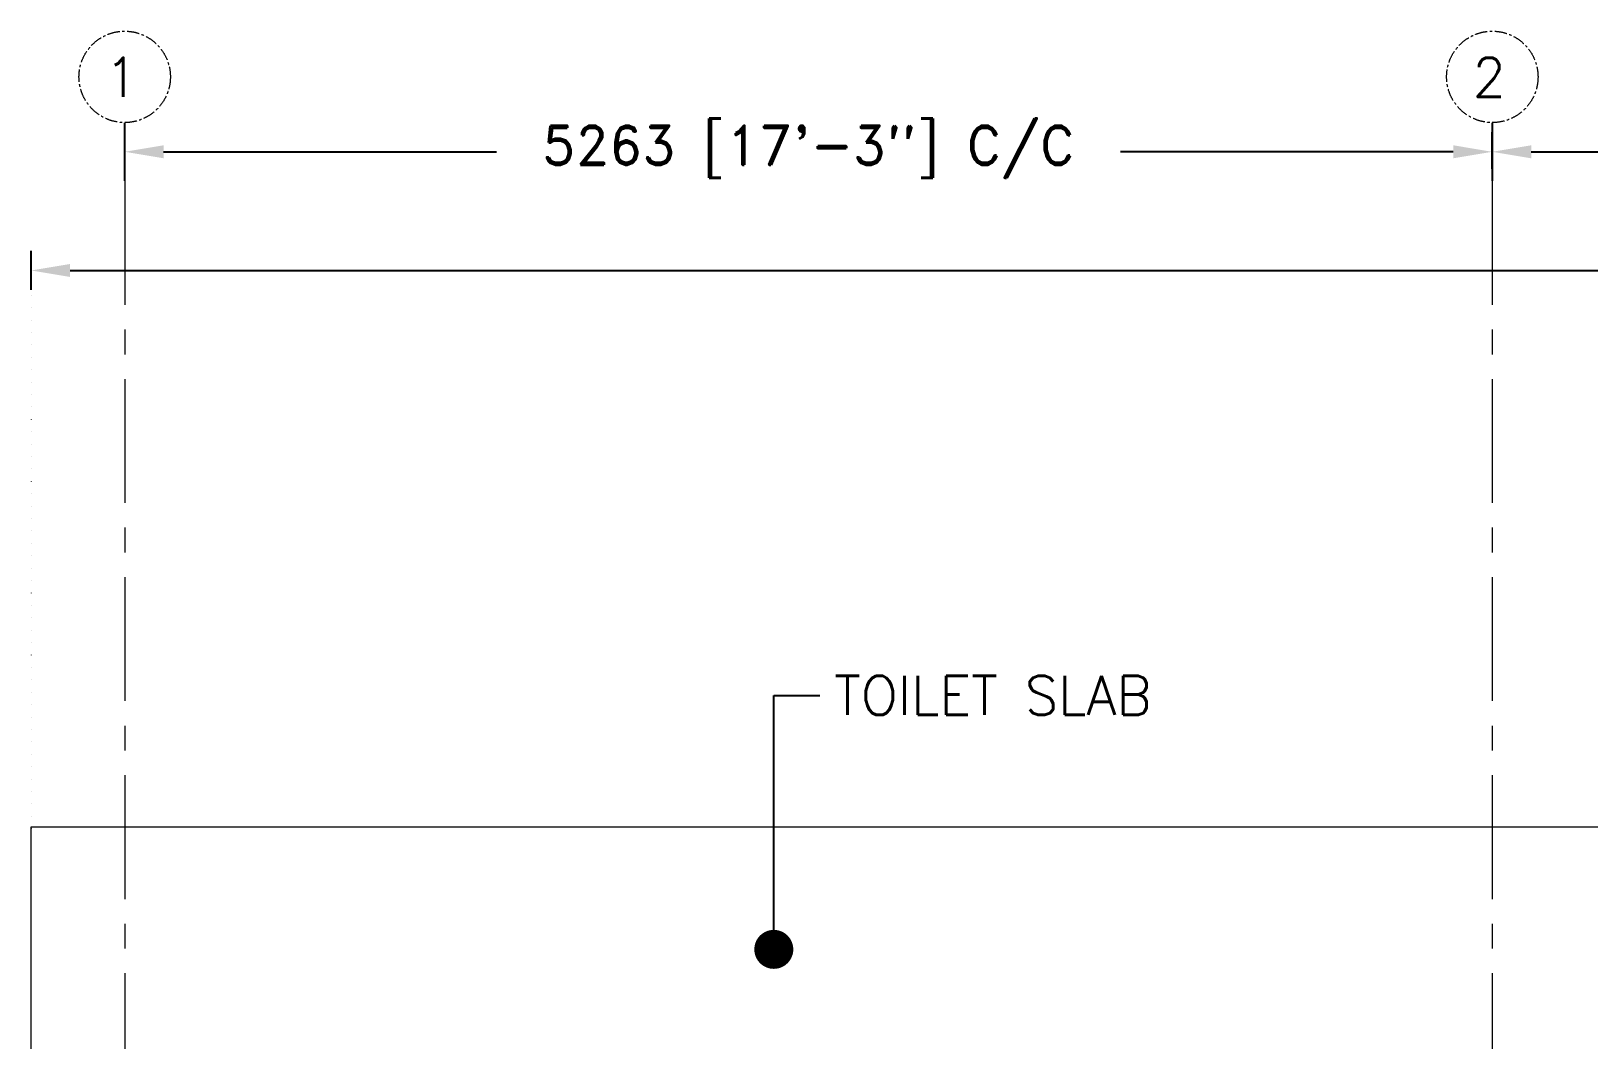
# Model space of a CAD drawing. Header units: millimetres. Extents: x 5227 to 261376, y 53707 to 123566.
# Drawn here: x 94112 to 100107, y 112880 to 116760 of the extents above; entities that cross this region are included whole.
import ezdxf

# ---------------------------------------------------------------- set-up
doc = ezdxf.new("R2010")
doc.units = ezdxf.units.MM
doc.header["$PDMODE"] = 35
doc.header["$PDSIZE"] = -10
doc.linetypes.add('CENTERX2', pattern=[101.6, 63.5, -12.7, 12.7, -12.7])
doc.linetypes.add('DOT', pattern=[6.35, 0, -6.35])
doc.layers.get('0').update_dxf_attribs({"lineweight": 0})
doc.layers.get('Defpoints').update_dxf_attribs({"lineweight": 0})
for name, color, linetype, lineweight in [('PV_DIMENTION_SECOND_ROMANS', 7, 'Continuous', 0), ('PV_DOTED LINE', 252, 'DOT', 0), ('PV_EXTRA_LINE', 252, 'Continuous', 0), ('PV_GRID MARKING', 252, 'Continuous', 0), ('PV_MARKING_ARROW', 7, 'Continuous', 0), ('PV_SLAB_LINE', 30, 'Continuous', 0), ('PV_TEXT_ROMANS', 7, 'Continuous', 0)]:
    doc.layers.add(name, color=color, linetype=linetype, lineweight=lineweight)
doc.layers.add('PV_GRID_LINE', color=252, linetype='CENTERX2', lineweight=0, transparency=0.5)
doc.styles.add('PV_ROMAND', font='romand.shx')
doc.styles.add('PV_ROMANS', font='romans.shx')
doc.dimstyles.new('PV_1-75_MM_FOOT', dxfattribs={"dimscale": 75, "dimtxt": 2, "dimasz": 2, "dimexe": 1, "dimexo": 0.625, "dimtad": 0, "dimdec": 0, "dimdsep": 46, "dimtxsty": 'PV_ROMAND', "dimcen": 2.5, "dimadec": 0, "dimazin": 0, "dimtfac": 1, "dimtdec": 0, "dimtmove": 1, "dimatfit": 2, "dimfxl": 1, "dimfxlon": 1, "dimarcsym": 0})

# ---------------------------------------------------------------- blocks, each defined once
blk = doc.blocks.new('*U326')
at = {"color": 7}
blk.add_circle((0, 234.5), 234.5, dxfattribs=at)
at = {"layer": 'PV_EXTRA_LINE', "linetype": 'CENTERX2', "ltscale": 10}
blk.add_line((0, -299.9), (0, -34226.8), dxfattribs=at)
at = {"layer": 'PV_GRID MARKING', "color": 7, "const_width": 10}
blk.add_lwpolyline([(0, 0), (0, -299.9)], dxfattribs=at)
at = {"layer": 'PV_TEXT_ROMANS', "color": 7, "style": 'PV_ROMANS'}
blk.add_attdef('1', (-101.5, 132.4), '', height=200, dxfattribs=at)
blk = doc.blocks.new('*U564')
at = {"color": 7}
blk.add_circle((0, 234.5), 234.5, dxfattribs=at)
at = {"layer": 'PV_EXTRA_LINE', "linetype": 'CENTERX2', "ltscale": 10}
blk.add_line((0, -299.9), (0, -34226.8), dxfattribs=at)
at = {"layer": 'PV_GRID MARKING', "color": 7, "const_width": 10}
blk.add_lwpolyline([(0, 0), (0, -299.9)], dxfattribs=at)
at = {"layer": 'PV_TEXT_ROMANS', "color": 7, "style": 'PV_ROMANS'}
blk.add_attdef('1', (-101.5, 132.4), '', height=200, dxfattribs=at)
blk = doc.blocks.new('*D332')
at = {"layer": 'Defpoints', "color": 0, "transparency": 16777216}
for p in [(99735.7, 116296.2), (94472.3, 116183.7), (99735.7, 116183.7)]:
    blk.add_point(p, dxfattribs=at)
at = {"layer": 'PV_DIMENTION_SECOND_ROMANS', "color": 0, "lineweight": -2, "transparency": 16777216}
for p, q in [((94472.3, 116230.6), (94472.3, 116371.2)), ((99735.7, 116230.6), (99735.7, 116371.2)), ((94622.3, 116296.2), (95903.6, 116296.2)), ((99585.7, 116296.2), (98304.5, 116296.2))]:
    blk.add_line(p, q, dxfattribs=at)
at = {"layer": 'PV_DIMENTION_SECOND_ROMANS', "color": 0, "transparency": 16777216}
for points in [[(94622.3, 116321.2), (94622.3, 116271.2), (94472.3, 116296.2)], [(99585.7, 116271.2), (99585.7, 116321.2), (99735.7, 116296.2)]]:
    blk.add_solid(points, dxfattribs=at)
at = {"layer": 'PV_DIMENTION_SECOND_ROMANS', "color": 0, "transparency": 16777216, "insert": (97104, 116296.2), "char_height": 150, "attachment_point": 5, "style": 'PV_ROMAND'}
blk.add_mtext('5263 [17\'-3"] C/C', dxfattribs=at)
blk = doc.blocks.new('*D333')
at = {"layer": 'Defpoints', "color": 0, "transparency": 16777216}
for p in [(104999, 116296.2), (99735.7, 116183.7), (104999, 116183.7)]:
    blk.add_point(p, dxfattribs=at)
at = {"layer": 'PV_DIMENTION_SECOND_ROMANS', "color": 0, "lineweight": -2, "transparency": 16777216}
for p, q in [((99735.7, 116230.6), (99735.7, 116371.2)), ((104999, 116230.6), (104999, 116371.2)), ((99885.7, 116296.2), (101166.9, 116296.2)), ((104849, 116296.2), (103567.8, 116296.2))]:
    blk.add_line(p, q, dxfattribs=at)
at = {"layer": 'PV_DIMENTION_SECOND_ROMANS', "color": 0, "transparency": 16777216}
for points in [[(99885.7, 116321.2), (99885.7, 116271.2), (99735.7, 116296.2)], [(104849, 116271.2), (104849, 116321.2), (104999, 116296.2)]]:
    blk.add_solid(points, dxfattribs=at)
at = {"layer": 'PV_DIMENTION_SECOND_ROMANS', "color": 0, "transparency": 16777216, "insert": (102367.3, 116296.2), "char_height": 150, "attachment_point": 5, "style": 'PV_ROMAND'}
blk.add_mtext('5263 [17\'-3"] C/C', dxfattribs=at)
blk = doc.blocks.new('*D338')
at = {"layer": 'Defpoints', "color": 0, "transparency": 16777216}
for p in [(126412.3, 115839.7), (94112.3, 112688.5), (126412.3, 112688.5)]:
    blk.add_point(p, dxfattribs=at)
at = {"layer": 'PV_DIMENTION_SECOND_ROMANS', "color": 0, "lineweight": -2, "transparency": 16777216}
for p, q in [((94112.3, 115764.7), (94112.3, 115914.7)), ((126412.3, 115764.7), (126412.3, 115914.7)), ((94262.3, 115839.7), (108072.6, 115839.7)), ((126262.3, 115839.7), (112452.1, 115839.7))]:
    blk.add_line(p, q, dxfattribs=at)
at = {"layer": 'PV_DIMENTION_SECOND_ROMANS', "color": 0, "transparency": 16777216}
for points in [[(94262.3, 115864.7), (94262.3, 115814.7), (94112.3, 115839.7)], [(126262.3, 115814.7), (126262.3, 115864.7), (126412.3, 115839.7)]]:
    blk.add_solid(points, dxfattribs=at)
at = {"layer": 'PV_DIMENTION_SECOND_ROMANS', "color": 0, "transparency": 16777216, "insert": (110262.3, 115839.7), "char_height": 150, "attachment_point": 5, "style": 'PV_ROMAND'}
blk.add_mtext("32300 [106'] OUT TO OUT BUILDING", dxfattribs=at)

msp = doc.modelspace()

# ---------------------------------------------------------------- linework, layer by layer
at = {"layer": 'PV_DOTED LINE', "ltscale": 7.5}
msp.add_line((94112.3, 115839.7), (94112.3, 113288.5), dxfattribs=at)
at = {"layer": 'PV_SLAB_LINE'}
msp.add_lwpolyline([(94112.3, 112688.5), (94112.3, 113698.5), (100815.9, 113698.5), (100815.9, 112688.5)], dxfattribs=at)

# ---------------------------------------------------------------- block references
at = {"layer": 'PV_GRID_LINE', "linetype": 'ByBlock', "lineweight": 0, "xscale": 0.75, "yscale": 0.75, "zscale": 0.75}
for name, p, values in [('*U326', (94472.3, 116408.6), {'1': '1'}), ('*U564', (99735.7, 116408.6), {'1': '2'})]:
    msp.add_blockref(name, p, dxfattribs=at).add_auto_attribs(values)

# ---------------------------------------------------------------- texts
at = {"layer": 'PV_TEXT_ROMANS', "insert": (97203.1, 114279.6), "char_height": 150, "attachment_point": 1, "style": 'PV_ROMANS'}
msp.add_mtext('\\pxr0.05385,ql;TOILET SLAB', dxfattribs=at)

# ---------------------------------------------------------------- dimensions: what is measured, and where the dimension line sits
at = {"layer": 'PV_DIMENTION_SECOND_ROMANS'}
for base, p1, p2, text, picture, middle in [((99735.7, 116296.2), (94472.3, 116183.7), (99735.7, 116183.7), '<> C/C', '*D332', (97104, 116296.2)), ((104999, 116296.2), (99735.7, 116183.7), (104999, 116183.7), '<> C/C', '*D333', (102367.3, 116296.2)), ((126412.3, 115839.7), (94112.3, 112688.5), (126412.3, 112688.5), '<> OUT TO OUT BUILDING', '*D338', (110262.3, 115839.7))]:
    dim = msp.add_linear_dim(base=base, p1=p1, p2=p2, text=text, dimstyle='PV_1-75_MM_FOOT', override={"dimtxsty": 'PV_ROMAND'}, dxfattribs=at)
    dim.commit()
    dim.dimension.update_dxf_attribs({"geometry": picture, "text_midpoint": middle})

# ---------------------------------------------------------------- leaders
at = {"layer": 'PV_MARKING_ARROW'}
msp.add_leader([(96970.5, 113227.7), (96970.5, 114204.1), (97148.1, 114204.1)], dimstyle='PV_1-75_MM_FOOT', override={"dimgap": 0.625, "dimtad": 0, "dimldrblk": 'Dot'}, dxfattribs=at)

doc.saveas('drawing.dxf')
